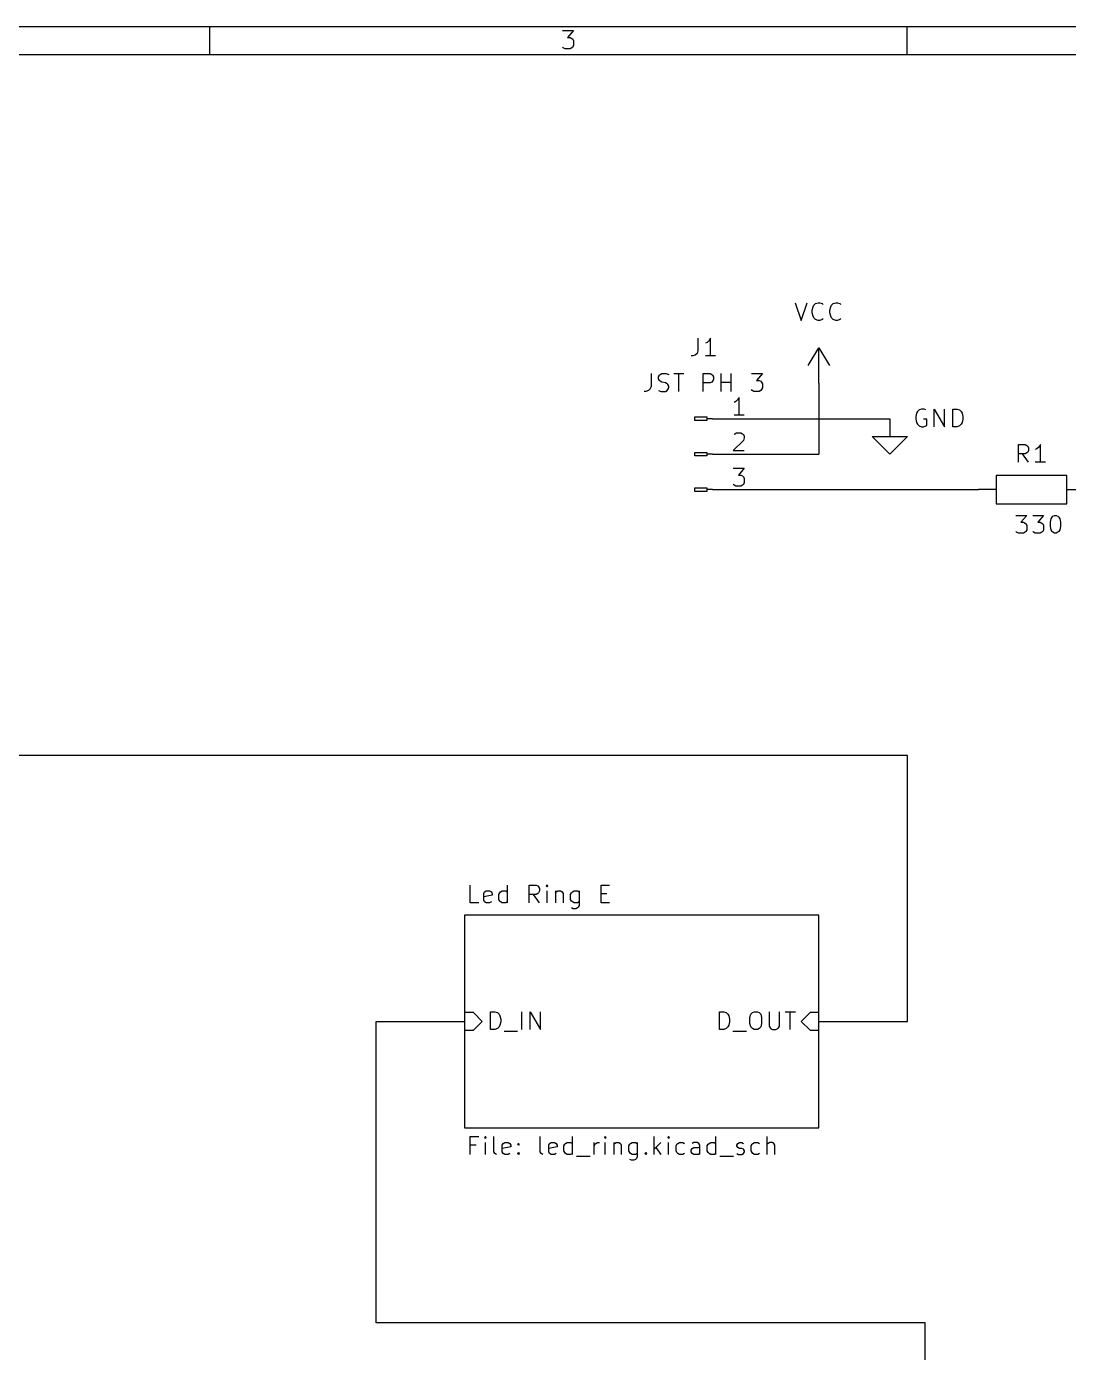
# Model space of a CAD drawing. Header units: millimetres. Extents: x 10 to 287, y -200 to -10.
# Drawn here: x 96.9 to 171.6, y -105 to -10 of the extents above; entities that cross this region are included whole.
import ezdxf

# ---------------------------------------------------------------- set-up
doc = ezdxf.new("R2010")
doc.units = ezdxf.units.MM
for name, color, linetype in [('GREENSIXTYFIVE', 129, 'CONTINUOUS'), ('LIGHTGREEN', 92, 'CONTINUOUS'), ('LIGHTRED', 12, 'CONTINUOUS'), ('RED', 14, 'CONTINUOUS'), ('YELLOWTHREE', 44, 'CONTINUOUS')]:
    doc.layers.add(name, color=color, linetype=linetype)

msp = doc.modelspace()

# ---------------------------------------------------------------- linework, layer by layer
at = {"layer": 'GREENSIXTYFIVE', "linetype": 'CONTINUOUS'}
for p, q in [((151.9766, -29.7892), (152.3999, -31.0592)), ((152.3999, -31.0592), (152.8233, -29.7892)), ((153.1862, -30.3335), (153.2466, -30.0916)), ((153.1862, -30.5149), (153.1862, -30.3335)), ((153.2466, -30.0916), (153.3071, -29.9707)), ((153.3071, -29.9707), (153.4281, -29.8497)), ((153.4281, -29.8497), (153.6095, -29.7892)), ((153.6095, -29.7892), (153.7304, -29.7892)), ((153.7304, -29.7892), (153.9119, -29.8497)), ((153.9119, -29.8497), (153.9723, -29.9102)), ((154.4562, -30.3335), (154.5166, -30.0916)), ((154.4562, -30.5149), (154.4562, -30.3335)), ((154.5166, -30.0916), (154.5771, -29.9707)), ((154.5771, -29.9707), (154.6981, -29.8497)), ((154.6981, -29.8497), (154.8795, -29.7892)), ((154.8795, -29.7892), (155.0004, -29.7892)), ((155.0004, -29.7892), (155.1819, -29.8497)), ((155.1819, -29.8497), (155.2423, -29.9102)), ((153.2466, -30.7568), (153.1862, -30.5149)), ((153.3071, -30.8778), (153.2466, -30.7568)), ((153.4281, -30.9988), (153.3071, -30.8778)), ((153.6095, -31.0592), (153.4281, -30.9988)), ((153.7304, -31.0592), (153.6095, -31.0592)), ((153.9119, -30.9988), (153.7304, -31.0592)), ((153.9723, -30.9383), (153.9119, -30.9988)), ((154.5166, -30.7568), (154.4562, -30.5149)), ((154.5771, -30.8778), (154.5166, -30.7568)), ((154.6981, -30.9988), (154.5771, -30.8778)), ((154.8795, -31.0592), (154.6981, -30.9988)), ((155.0004, -31.0592), (154.8795, -31.0592)), ((155.1819, -30.9988), (155.0004, -31.0592)), ((155.2423, -30.9383), (155.1819, -30.9988)), ((144.9917, -33.2364), (144.9312, -33.4178)), ((144.9917, -32.3292), (144.9917, -33.2364)), ((145.6569, -32.6316), (145.536, -32.6921)), ((145.7779, -32.5107), (145.6569, -32.6316)), ((145.8988, -32.3292), (145.7779, -32.5107)), ((145.8988, -33.5992), (145.8988, -32.3292)), ((144.6288, -33.5992), (144.5079, -33.5992)), ((144.8103, -33.5388), (144.6288, -33.5992)), ((144.9312, -33.4178), (144.8103, -33.5388)), ((146.2617, -33.5992), (145.536, -33.5992)), ((141.6353, -34.8692), (141.6353, -35.7764)), ((142.1796, -35.1111), (142.24, -34.9902)), ((142.1796, -35.2321), (142.1796, -35.1111)), ((142.24, -34.9902), (142.3005, -34.9297)), ((142.3005, -34.9297), (142.4215, -34.8692)), ((142.4215, -34.8692), (142.7238, -34.8692)), ((142.7238, -34.8692), (142.9053, -34.9297)), ((143.2681, -34.8692), (143.9938, -34.8692)), ((143.631, -36.1392), (143.631, -34.8692)), ((145.3847, -36.1392), (145.3847, -34.8692)), ((145.3847, -34.8692), (145.8685, -34.8692)), ((145.8685, -34.8692), (145.9895, -34.9297)), ((145.9895, -34.9297), (146.05, -34.9902)), ((146.05, -34.9902), (146.1104, -35.1111)), ((146.1104, -35.1111), (146.1104, -35.2926)), ((146.6547, -36.1392), (146.6547, -34.8692)), ((147.3804, -36.1392), (147.3804, -34.8692)), ((148.8319, -34.8692), (149.6181, -34.8692)), ((149.6181, -34.8692), (149.1947, -35.353)), ((141.4539, -36.0788), (141.2724, -36.1392)), ((141.5748, -35.9578), (141.4539, -36.0788)), ((141.6353, -35.7764), (141.5748, -35.9578)), ((142.24, -35.353), (142.1796, -35.2321)), ((142.1796, -36.0788), (142.361, -36.1392)), ((142.3005, -35.4135), (142.24, -35.353)), ((142.4215, -35.474), (142.3005, -35.4135)), ((142.6634, -35.5345), (142.4215, -35.474)), ((142.7843, -35.5949), (142.6634, -35.5345)), ((142.6634, -36.1392), (142.7843, -36.0788)), ((142.8448, -35.6554), (142.7843, -35.5949)), ((142.7843, -36.0788), (142.8448, -36.0183)), ((142.9053, -35.7764), (142.8448, -35.6554)), ((142.8448, -36.0183), (142.9053, -35.8973)), ((142.9053, -35.8973), (142.9053, -35.7764)), ((145.8685, -35.5345), (145.3847, -35.5345)), ((145.9895, -35.474), (145.8685, -35.5345)), ((146.05, -35.4135), (145.9895, -35.474)), ((146.1104, -35.2926), (146.05, -35.4135)), ((146.6547, -35.474), (147.3804, -35.474)), ((148.8924, -36.0788), (148.8319, -36.0183)), ((149.0133, -36.1392), (148.8924, -36.0788)), ((149.1947, -35.353), (149.3762, -35.353)), ((149.3762, -35.353), (149.4971, -35.4135)), ((149.4971, -36.0788), (149.3762, -36.1392)), ((149.4971, -35.4135), (149.5576, -35.474)), ((149.5576, -36.0183), (149.4971, -36.0788)), ((149.5576, -35.474), (149.6181, -35.5949)), ((149.6181, -35.8973), (149.5576, -36.0183)), ((149.6181, -35.5949), (149.6181, -35.8973)), ((141.2724, -36.1392), (141.1515, -36.1392)), ((142.361, -36.1392), (142.6634, -36.1392)), ((149.3762, -36.1392), (149.0133, -36.1392)), ((160.6731, -37.7116), (160.6127, -37.9535)), ((160.6127, -37.9535), (160.6127, -38.1349)), ((160.7336, -37.5907), (160.6731, -37.7116)), ((160.8546, -37.4697), (160.7336, -37.5907)), ((161.036, -37.4092), (160.8546, -37.4697)), ((161.2174, -37.4092), (161.036, -37.4092)), ((161.3384, -37.4697), (161.2174, -37.4092)), ((161.9431, -38.6792), (161.9431, -37.4092)), ((161.9431, -37.4092), (162.6688, -38.6792)), ((162.6688, -38.6792), (162.6688, -37.4092)), ((163.2736, -38.6792), (163.2736, -37.4092)), ((163.2736, -37.4092), (163.576, -37.4092)), ((163.576, -37.4092), (163.7574, -37.4697)), ((163.7574, -37.4697), (163.8784, -37.5907)), ((163.8784, -37.5907), (163.9389, -37.7116)), ((163.9389, -37.7116), (163.9993, -37.9535)), ((163.9993, -37.9535), (163.9993, -38.1349)), ((160.6127, -38.1349), (160.6731, -38.3768)), ((160.6731, -38.3768), (160.7336, -38.4978)), ((160.7336, -38.4978), (160.8546, -38.6188)), ((160.8546, -38.6188), (161.036, -38.6792)), ((161.036, -38.6792), (161.1569, -38.6792)), ((161.3988, -38.1349), (161.1569, -38.1349)), ((161.1569, -38.6792), (161.3384, -38.6188)), ((161.3384, -38.6188), (161.3988, -38.5583)), ((161.3988, -38.5583), (161.3988, -38.1349)), ((163.576, -38.6792), (163.2736, -38.6792)), ((163.7574, -38.6188), (163.576, -38.6792)), ((163.8784, -38.4978), (163.7574, -38.6188)), ((163.9389, -38.3768), (163.8784, -38.4978)), ((163.9993, -38.1349), (163.9389, -38.3768)), ((167.9725, -41.2191), (167.9725, -39.9491)), ((167.9725, -39.9491), (168.4563, -39.9491)), ((168.4563, -40.6144), (167.9725, -40.6144)), ((168.6982, -41.2191), (168.2749, -40.6144)), ((168.4563, -39.9491), (168.5773, -40.0096)), ((168.5773, -40.5539), (168.4563, -40.6144)), ((168.5773, -40.0096), (168.6378, -40.0701)), ((168.6378, -40.4934), (168.5773, -40.5539)), ((168.6378, -40.0701), (168.6982, -40.191)), ((168.6982, -40.3725), (168.6378, -40.4934)), ((168.6982, -40.191), (168.6982, -40.3725)), ((169.303, -40.2515), (169.1821, -40.312)), ((169.424, -40.1306), (169.303, -40.2515)), ((169.5449, -39.9491), (169.424, -40.1306)), ((169.5449, -41.2191), (169.5449, -39.9491)), ((169.9078, -41.2191), (169.1821, -41.2191)), ((167.7851, -45.0291), (168.5713, -45.0291)), ((168.5713, -45.0291), (168.1479, -45.5129)), ((168.1479, -45.5129), (168.3294, -45.5129)), ((168.3294, -45.5129), (168.4503, -45.5734)), ((168.4503, -45.5734), (168.5108, -45.6339)), ((168.9946, -45.0291), (169.7808, -45.0291)), ((169.7808, -45.0291), (169.3574, -45.5129)), ((169.3574, -45.5129), (169.5389, -45.5129)), ((169.5389, -45.5129), (169.6598, -45.5734)), ((169.6598, -45.5734), (169.7203, -45.6339)), ((170.2646, -45.5129), (170.325, -45.271)), ((170.2646, -45.8153), (170.2646, -45.5129)), ((170.325, -45.271), (170.3855, -45.1501)), ((170.3855, -45.1501), (170.446, -45.0896)), ((170.446, -45.0896), (170.5669, -45.0291)), ((170.5669, -45.0291), (170.6879, -45.0291)), ((170.6879, -45.0291), (170.8088, -45.0896)), ((170.8088, -45.0896), (170.8693, -45.1501)), ((170.8693, -45.1501), (170.9298, -45.271)), ((170.9298, -45.271), (170.9903, -45.5129)), ((170.9903, -45.5129), (170.9903, -45.8153)), ((167.8456, -46.2387), (167.7851, -46.1782)), ((167.9665, -46.2991), (167.8456, -46.2387)), ((168.3294, -46.2991), (167.9665, -46.2991)), ((168.4503, -46.2387), (168.3294, -46.2991)), ((168.5108, -46.1782), (168.4503, -46.2387)), ((168.5108, -45.6339), (168.5713, -45.7548)), ((168.5713, -46.0572), (168.5108, -46.1782)), ((168.5713, -45.7548), (168.5713, -46.0572)), ((169.0551, -46.2387), (168.9946, -46.1782)), ((169.176, -46.2991), (169.0551, -46.2387)), ((169.5389, -46.2991), (169.176, -46.2991)), ((169.6598, -46.2387), (169.5389, -46.2991)), ((169.7203, -46.1782), (169.6598, -46.2387)), ((169.7203, -45.6339), (169.7808, -45.7548)), ((169.7808, -46.0572), (169.7203, -46.1782)), ((169.7808, -45.7548), (169.7808, -46.0572)), ((170.325, -46.0572), (170.2646, -45.8153)), ((170.3855, -46.1782), (170.325, -46.0572)), ((170.446, -46.2387), (170.3855, -46.1782)), ((170.5669, -46.2991), (170.446, -46.2387)), ((170.6879, -46.2991), (170.5669, -46.2991)), ((170.8088, -46.2387), (170.6879, -46.2991)), ((170.8693, -46.1782), (170.8088, -46.2387)), ((170.9298, -46.0572), (170.8693, -46.1782)), ((170.9903, -45.8153), (170.9298, -46.0572)), ((128.6767, -72.7846), (128.6767, -71.5146)), ((129.6444, -72.1194), (129.7048, -71.9984)), ((129.6444, -72.6032), (129.6444, -72.1194)), ((129.7048, -71.9984), (129.8258, -71.938)), ((129.8258, -71.938), (130.0677, -71.938)), ((130.0677, -71.938), (130.1886, -71.9984)), ((130.1886, -71.9984), (130.2491, -72.1194)), ((130.2491, -72.1194), (130.2491, -72.2403)), ((130.733, -72.1799), (130.7934, -72.0589)), ((130.733, -72.5427), (130.733, -72.1799)), ((130.7934, -72.0589), (130.8539, -71.9984)), ((130.8539, -71.9984), (130.9749, -71.938)), ((130.9749, -71.938), (131.2168, -71.938)), ((131.2168, -71.938), (131.3377, -71.9984)), ((131.3377, -72.7846), (131.3377, -71.5146)), ((132.91, -72.7846), (132.91, -71.5146)), ((132.91, -71.5146), (133.3938, -71.5146)), ((133.3938, -72.1799), (132.91, -72.1799)), ((133.6357, -72.7846), (133.2124, -72.1799)), ((133.3938, -71.5146), (133.5148, -71.5751)), ((133.5148, -72.1194), (133.3938, -72.1799)), ((133.5148, -71.5751), (133.5753, -71.6356)), ((133.5753, -72.0589), (133.5148, -72.1194)), ((133.5753, -71.6356), (133.6357, -71.7565)), ((133.6357, -71.938), (133.5753, -72.0589)), ((133.6357, -71.7565), (133.6357, -71.938)), ((134.18, -71.5146), (134.1196, -71.5751)), ((134.1196, -71.5751), (134.18, -71.6356)), ((134.2405, -71.5751), (134.18, -71.5146)), ((134.18, -71.5146), (134.18, -71.6356)), ((134.18, -71.6356), (134.2405, -71.5751)), ((134.18, -72.7846), (134.18, -71.938)), ((134.7848, -71.938), (134.7848, -72.7846)), ((134.7848, -72.0589), (134.8453, -71.9984)), ((134.8453, -71.9984), (134.9663, -71.938)), ((134.9663, -71.938), (135.1477, -71.938)), ((135.1477, -71.938), (135.2686, -71.9984)), ((135.2686, -71.9984), (135.3291, -72.1194)), ((135.3291, -72.1194), (135.3291, -72.7846)), ((135.8734, -72.1799), (135.9338, -72.0589)), ((135.8734, -72.5427), (135.8734, -72.1799)), ((135.9338, -72.0589), (135.9943, -71.9984)), ((135.9943, -71.9984), (136.1153, -71.938)), ((136.1153, -71.938), (136.3572, -71.938)), ((136.3572, -71.938), (136.4781, -71.9984)), ((136.4781, -71.938), (136.4781, -72.9661)), ((138.0504, -72.7846), (138.0504, -71.5146)), ((138.0504, -71.5146), (138.6552, -71.5146)), ((138.0504, -72.1194), (138.4738, -72.1194)), ((129.2815, -72.7846), (128.6767, -72.7846)), ((130.2491, -72.2403), (129.6444, -72.3613)), ((129.7048, -72.7242), (129.6444, -72.6032)), ((129.8258, -72.7846), (129.7048, -72.7242)), ((130.0677, -72.7846), (129.8258, -72.7846)), ((130.1886, -72.7242), (130.0677, -72.7846)), ((130.7934, -72.6637), (130.733, -72.5427)), ((130.8539, -72.7242), (130.7934, -72.6637)), ((130.9749, -72.7846), (130.8539, -72.7242)), ((131.2168, -72.7846), (130.9749, -72.7846)), ((131.3377, -72.7242), (131.2168, -72.7846)), ((135.9338, -72.6637), (135.8734, -72.5427)), ((135.9943, -72.7242), (135.9338, -72.6637)), ((136.0548, -73.208), (135.9338, -73.1475)), ((136.1153, -72.7846), (135.9943, -72.7242)), ((136.3572, -72.7846), (136.1153, -72.7846)), ((136.3572, -73.1475), (136.2362, -73.208)), ((136.4781, -72.7242), (136.3572, -72.7846)), ((136.4176, -73.087), (136.3572, -73.1475)), ((136.4781, -72.9661), (136.4176, -73.087)), ((138.6552, -72.7846), (138.0504, -72.7846)), ((136.2362, -73.208), (136.0548, -73.208)), ((128.905, -80.645), (128.27, -80.645)), ((128.27, -80.645), (128.27, -81.915)), ((129.54, -81.28), (128.905, -80.645)), ((130.1372, -81.8592), (130.1372, -80.5892)), ((130.1372, -80.5892), (130.4396, -80.5892)), ((130.4396, -80.5892), (130.621, -80.6497)), ((130.621, -80.6497), (130.742, -80.7707)), ((132.3748, -81.8592), (132.3748, -80.5892)), ((132.9796, -81.8592), (132.9796, -80.5892)), ((132.9796, -80.5892), (133.7053, -81.8592)), ((133.7053, -81.8592), (133.7053, -80.5892)), ((146.5412, -81.8592), (146.5412, -80.5892)), ((146.5412, -80.5892), (146.8436, -80.5892)), ((146.8436, -80.5892), (147.025, -80.6497)), ((147.025, -80.6497), (147.146, -80.7707)), ((148.7788, -80.7707), (148.8998, -80.6497)), ((148.8998, -80.6497), (149.0207, -80.5892)), ((149.0207, -80.5892), (149.2626, -80.5892)), ((149.2626, -80.5892), (149.3836, -80.6497)), ((149.3836, -80.6497), (149.5045, -80.7707)), ((150.1093, -80.5892), (150.1093, -81.6173)), ((150.835, -81.6173), (150.835, -80.5892)), ((151.2584, -80.5892), (151.9841, -80.5892)), ((151.6213, -81.8592), (151.6213, -80.5892)), ((153.035, -80.645), (152.4, -81.28)), ((153.67, -80.645), (153.035, -80.645)), ((153.67, -81.915), (153.67, -80.645)), ((128.905, -81.915), (129.54, -81.28)), ((130.742, -81.6778), (130.621, -81.7988)), ((130.742, -80.7707), (130.8025, -80.8916)), ((130.8025, -81.5568), (130.742, -81.6778)), ((130.8025, -80.8916), (130.8629, -81.1335)), ((130.8629, -81.3149), (130.8025, -81.5568)), ((130.8629, -81.1335), (130.8629, -81.3149)), ((147.146, -81.6778), (147.025, -81.7988)), ((147.146, -80.7707), (147.2065, -80.8916)), ((147.2065, -81.5568), (147.146, -81.6778)), ((147.2065, -80.8916), (147.2669, -81.1335)), ((147.2669, -81.3149), (147.2065, -81.5568)), ((147.2669, -81.1335), (147.2669, -81.3149)), ((148.7184, -81.0126), (148.7788, -80.7707)), ((148.7184, -81.4359), (148.7184, -81.0126)), ((148.7788, -81.6778), (148.7184, -81.4359)), ((148.8998, -81.7988), (148.7788, -81.6778)), ((149.5045, -81.6778), (149.3836, -81.7988)), ((149.5045, -80.7707), (149.565, -81.0126)), ((149.565, -81.4359), (149.5045, -81.6778)), ((149.565, -81.0126), (149.565, -81.4359)), ((150.1093, -81.6173), (150.1698, -81.7383)), ((150.7746, -81.7383), (150.835, -81.6173)), ((152.4, -81.28), (153.035, -81.915)), ((128.27, -81.915), (128.905, -81.915)), ((130.4396, -81.8592), (130.1372, -81.8592)), ((130.621, -81.7988), (130.4396, -81.8592)), ((131.1049, -81.9802), (132.0725, -81.9802)), ((146.8436, -81.8592), (146.5412, -81.8592)), ((147.025, -81.7988), (146.8436, -81.8592)), ((147.5089, -81.9802), (148.4765, -81.9802)), ((149.0207, -81.8592), (148.8998, -81.7988)), ((149.2626, -81.8592), (149.0207, -81.8592)), ((149.3836, -81.7988), (149.2626, -81.8592)), ((150.1698, -81.7383), (150.2303, -81.7988)), ((150.2303, -81.7988), (150.3512, -81.8592)), ((150.3512, -81.8592), (150.5931, -81.8592)), ((150.5931, -81.8592), (150.7141, -81.7988)), ((150.7141, -81.7988), (150.7746, -81.7383)), ((153.035, -81.915), (153.67, -81.915))]:
    msp.add_line(p, q, dxfattribs=at)
at = {"layer": 'LIGHTGREEN', "linetype": 'CONTINUOUS'}
for p, q in [((153.67, -35.56), (153.67, -40.64)), ((149.86, -38.1), (158.75, -38.1)), ((149.86, -40.64), (153.67, -40.64)), ((149.86, -43.18), (165.1, -43.18)), ((160.02, -62.23), (62.23, -62.23)), ((160.02, -81.28), (160.02, -62.23)), ((121.92, -102.87), (121.92, -81.28)), ((121.92, -81.28), (128.27, -81.28)), ((153.67, -81.28), (160.02, -81.28)), ((161.29, -102.87), (121.92, -102.87)), ((161.29, -127), (161.29, -102.87))]:
    msp.add_line(p, q, dxfattribs=at)
at = {"layer": 'LIGHTRED', "linetype": 'CONTINUOUS'}
for p, q in [((147.7131, -36.8753), (147.5922, -36.9358)), ((147.8341, -36.7544), (147.7131, -36.8753)), ((147.955, -36.5729), (147.8341, -36.7544)), ((147.955, -37.8429), (147.955, -36.5729)), ((148.3179, -37.8429), (147.5922, -37.8429)), ((148.2574, -39.6572), (147.5317, -40.3829)), ((147.5922, -39.2339), (147.6526, -39.1734)), ((147.6526, -39.1734), (147.7736, -39.1129)), ((147.7736, -39.1129), (148.076, -39.1129)), ((148.076, -39.1129), (148.1969, -39.1734)), ((148.1969, -39.1734), (148.2574, -39.2339)), ((148.2574, -39.2339), (148.3179, -39.3548)), ((148.3179, -39.4758), (148.2574, -39.6572)), ((148.3179, -39.3548), (148.3179, -39.4758)), ((147.5317, -40.3829), (148.3179, -40.3829)), ((147.5317, -41.6529), (148.3179, -41.6529)), ((148.3179, -41.6529), (147.8945, -42.1367)), ((147.8945, -42.1367), (148.076, -42.1367)), ((148.076, -42.1367), (148.1969, -42.1972)), ((148.1969, -42.1972), (148.2574, -42.2577)), ((148.2574, -42.2577), (148.3179, -42.3786)), ((148.3179, -42.681), (148.2574, -42.802)), ((148.3179, -42.3786), (148.3179, -42.681)), ((147.5922, -42.8625), (147.5317, -42.802)), ((147.7131, -42.9229), (147.5922, -42.8625)), ((148.076, -42.9229), (147.7131, -42.9229)), ((148.1969, -42.8625), (148.076, -42.9229)), ((148.2574, -42.802), (148.1969, -42.8625))]:
    msp.add_line(p, q, dxfattribs=at)
at = {"layer": 'RED', "linetype": 'CONTINUOUS'}
for p, q in [((10, -10), (287.0022, -10)), ((110, -12), (110, -10)), ((135.2843, -10.2937), (136.089, -10.2937)), ((136.089, -10.2937), (135.6557, -10.7889)), ((160, -12), (160, -10)), ((135.6557, -10.7889), (135.8414, -10.7889)), ((135.8414, -10.7889), (135.9652, -10.8508)), ((135.9652, -10.8508), (136.0271, -10.9127)), ((136.0271, -10.9127), (136.089, -11.0365)), ((136.089, -11.346), (136.0271, -11.4698)), ((136.089, -11.0365), (136.089, -11.346)), ((12, -12), (285.0022, -12)), ((135.3462, -11.5318), (135.2843, -11.4698)), ((135.47, -11.5937), (135.3462, -11.5318)), ((135.8414, -11.5937), (135.47, -11.5937)), ((135.9652, -11.5318), (135.8414, -11.5937)), ((136.0271, -11.4698), (135.9652, -11.5318)), ((152.908, -34.29), (153.67, -33.02)), ((153.67, -33.02), (154.432, -34.29)), ((153.67, -35.56), (153.67, -33.02)), ((144.78, -38.227), (144.78, -37.973)), ((144.78, -37.973), (145.6436, -37.973)), ((145.6436, -37.973), (145.6436, -38.227)), ((145.6436, -38.227), (144.78, -38.227)), ((146.05, -38.1), (145.6436, -38.1)), ((146.05, -38.1), (149.86, -38.1)), ((158.75, -38.1), (158.75, -39.37)), ((158.75, -40.64), (157.48, -39.37)), ((157.48, -39.37), (158.75, -39.37)), ((158.75, -39.37), (160.02, -39.37)), ((160.02, -39.37), (158.75, -40.64)), ((144.78, -40.767), (144.78, -40.513)), ((144.78, -40.513), (145.6436, -40.513)), ((145.6436, -40.767), (144.78, -40.767)), ((145.6436, -40.513), (145.6436, -40.767)), ((146.05, -40.64), (145.6436, -40.64)), ((146.05, -40.64), (149.86, -40.64)), ((171.45, -42.164), (166.37, -42.164)), ((166.37, -42.164), (166.37, -44.196)), ((171.45, -44.196), (171.45, -42.164)), ((144.78, -43.307), (144.78, -43.053)), ((144.78, -43.053), (145.6436, -43.053)), ((145.6436, -43.307), (144.78, -43.307)), ((145.6436, -43.053), (145.6436, -43.307)), ((146.05, -43.18), (145.6436, -43.18)), ((146.05, -43.18), (149.86, -43.18)), ((166.37, -43.18), (165.1, -43.18)), ((171.45, -43.18), (172.72, -43.18)), ((166.37, -44.196), (171.45, -44.196)), ((128.27, -73.66), (128.27, -88.9)), ((153.67, -73.66), (128.27, -73.66)), ((128.27, -73.66), (128.27, -88.9)), ((153.67, -73.66), (128.27, -73.66)), ((153.67, -88.9), (153.67, -73.66)), ((153.67, -88.9), (153.67, -73.66)), ((128.27, -88.9), (153.67, -88.9)), ((128.27, -88.9), (153.67, -88.9))]:
    msp.add_line(p, q, dxfattribs=at)
at = {"layer": 'YELLOWTHREE', "linetype": 'CONTINUOUS'}
for p, q in [((128.6767, -90.8067), (128.6767, -89.5367)), ((128.6767, -89.5367), (129.2815, -89.5367)), ((129.1001, -90.1415), (128.6767, -90.1415)), ((129.7653, -89.5367), (129.7049, -89.5972)), ((129.7049, -89.5972), (129.7653, -89.6577)), ((129.8258, -89.5972), (129.7653, -89.5367)), ((129.7653, -89.5367), (129.7653, -89.6577)), ((129.7653, -89.6577), (129.8258, -89.5972)), ((129.7653, -90.8067), (129.7653, -89.9601)), ((130.3701, -90.6253), (130.3701, -89.5367)), ((130.9749, -90.1415), (131.0353, -90.0205)), ((130.9749, -90.6253), (130.9749, -90.1415)), ((131.0353, -90.0205), (131.1563, -89.9601)), ((131.1563, -89.9601), (131.3982, -89.9601)), ((131.3982, -89.9601), (131.5191, -90.0205)), ((131.5191, -90.0205), (131.5796, -90.1415)), ((131.5796, -90.1415), (131.5796, -90.2624)), ((132.0635, -90.081), (132.1239, -90.0205)), ((132.1239, -90.1415), (132.0635, -90.081)), ((132.1239, -90.0205), (132.1844, -90.081)), ((132.1239, -90.0205), (132.1239, -90.1415)), ((132.1844, -90.081), (132.1239, -90.1415)), ((133.6963, -90.6253), (133.6963, -89.5367)), ((134.3011, -90.1415), (134.3615, -90.0205)), ((134.3011, -90.6253), (134.3011, -90.1415)), ((134.3615, -90.0205), (134.4825, -89.9601)), ((134.4825, -89.9601), (134.7244, -89.9601)), ((134.7244, -89.9601), (134.8453, -90.0205)), ((134.8453, -90.0205), (134.9058, -90.1415)), ((134.9058, -90.1415), (134.9058, -90.2624)), ((135.3897, -90.202), (135.4501, -90.081)), ((135.3897, -90.5648), (135.3897, -90.202)), ((135.4501, -90.081), (135.5106, -90.0205)), ((135.5106, -90.0205), (135.6316, -89.9601)), ((135.6316, -89.9601), (135.8735, -89.9601)), ((135.8735, -89.9601), (135.9944, -90.0205)), ((135.9944, -90.8067), (135.9944, -89.5367)), ((137.5667, -90.8067), (137.5667, -89.9601)), ((137.5667, -90.202), (137.6272, -90.081)), ((137.6272, -90.081), (137.6877, -90.0205)), ((137.6877, -90.0205), (137.8086, -89.9601)), ((137.8086, -89.9601), (137.9296, -89.9601)), ((138.3529, -89.5367), (138.2925, -89.5972)), ((138.2925, -89.5972), (138.3529, -89.6577)), ((138.4134, -89.5972), (138.3529, -89.5367)), ((138.3529, -89.5367), (138.3529, -89.6577)), ((138.3529, -89.6577), (138.4134, -89.5972)), ((138.3529, -90.8067), (138.3529, -89.9601)), ((138.9577, -89.9601), (138.9577, -90.8067)), ((138.9577, -90.081), (139.0182, -90.0205)), ((139.0182, -90.0205), (139.1392, -89.9601)), ((139.1392, -89.9601), (139.3206, -89.9601)), ((139.3206, -89.9601), (139.4415, -90.0205)), ((139.4415, -90.0205), (139.502, -90.1415)), ((139.502, -90.1415), (139.502, -90.8067)), ((140.0463, -90.202), (140.1067, -90.081)), ((140.0463, -90.5648), (140.0463, -90.202)), ((140.1067, -90.081), (140.1672, -90.0205)), ((140.1672, -90.0205), (140.2882, -89.9601)), ((140.2882, -89.9601), (140.5301, -89.9601)), ((140.5301, -89.9601), (140.651, -90.0205)), ((140.651, -89.9601), (140.651, -90.9882)), ((141.8605, -90.8067), (141.8605, -89.5367)), ((142.3443, -89.9601), (141.8605, -90.4439)), ((142.8886, -89.5367), (142.8282, -89.5972)), ((142.8282, -89.5972), (142.8886, -89.6577)), ((142.9491, -89.5972), (142.8886, -89.5367)), ((142.8886, -89.5367), (142.8886, -89.6577)), ((142.8886, -89.6577), (142.9491, -89.5972)), ((142.8886, -90.8067), (142.8886, -89.9601)), ((143.433, -90.202), (143.4934, -90.081)), ((143.433, -90.5648), (143.433, -90.202)), ((143.4934, -90.081), (143.5539, -90.0205)), ((143.5539, -90.0205), (143.6749, -89.9601)), ((143.6749, -89.9601), (143.9168, -89.9601)), ((143.9168, -89.9601), (144.0377, -90.0205)), ((144.703, -89.9601), (144.582, -90.0205)), ((144.9449, -89.9601), (144.703, -89.9601)), ((145.0658, -90.0205), (144.9449, -89.9601)), ((145.1263, -90.1415), (145.0658, -90.0205)), ((145.1263, -90.8067), (145.1263, -90.1415)), ((145.6706, -90.202), (145.731, -90.081)), ((145.6706, -90.5648), (145.6706, -90.202)), ((145.731, -90.081), (145.7915, -90.0205)), ((145.7915, -90.0205), (145.9125, -89.9601)), ((145.9125, -89.9601), (146.1544, -89.9601)), ((146.1544, -89.9601), (146.2753, -90.0205)), ((146.2753, -90.8067), (146.2753, -89.5367)), ((147.7872, -90.1415), (147.8476, -90.0205)), ((147.7872, -90.202), (147.7872, -90.1415)), ((147.8476, -90.3229), (147.7872, -90.202)), ((147.8476, -90.0205), (147.9686, -89.9601)), ((147.9686, -89.9601), (148.15, -89.9601)), ((148.15, -89.9601), (148.271, -90.0205)), ((148.8153, -90.202), (148.8757, -90.081)), ((148.8153, -90.5648), (148.8153, -90.202)), ((148.8757, -90.081), (148.9362, -90.0205)), ((148.9362, -90.0205), (149.0572, -89.9601)), ((149.0572, -89.9601), (149.2991, -89.9601)), ((149.2991, -89.9601), (149.42, -90.0205)), ((149.9643, -90.8067), (149.9643, -89.5367)), ((150.0248, -90.0205), (149.9643, -90.081)), ((150.1458, -89.9601), (150.0248, -90.0205)), ((150.3272, -89.9601), (150.1458, -89.9601)), ((150.4481, -90.0205), (150.3272, -89.9601)), ((150.5086, -90.1415), (150.4481, -90.0205)), ((150.5086, -90.8067), (150.5086, -90.1415)), ((130.4306, -90.7463), (130.3701, -90.6253)), ((130.5516, -90.8067), (130.4306, -90.7463)), ((131.5796, -90.2624), (130.9749, -90.3834)), ((131.0353, -90.7463), (130.9749, -90.6253)), ((131.1563, -90.8067), (131.0353, -90.7463)), ((131.3982, -90.8067), (131.1563, -90.8067)), ((131.5191, -90.7463), (131.3982, -90.8067)), ((132.0635, -90.7463), (132.1239, -90.6858)), ((132.1239, -90.8067), (132.0635, -90.7463)), ((132.1239, -90.6858), (132.1844, -90.7463)), ((132.1239, -90.6858), (132.1239, -90.8067)), ((132.1844, -90.7463), (132.1239, -90.8067)), ((133.7568, -90.7463), (133.6963, -90.6253)), ((133.8778, -90.8067), (133.7568, -90.7463)), ((134.9058, -90.2624), (134.3011, -90.3834)), ((134.3615, -90.7463), (134.3011, -90.6253)), ((134.4825, -90.8067), (134.3615, -90.7463)), ((134.7244, -90.8067), (134.4825, -90.8067)), ((134.8453, -90.7463), (134.7244, -90.8067)), ((135.4501, -90.6858), (135.3897, -90.5648)), ((135.5106, -90.7463), (135.4501, -90.6858)), ((135.6316, -90.8067), (135.5106, -90.7463)), ((135.8735, -90.8067), (135.6316, -90.8067)), ((135.9944, -90.7463), (135.8735, -90.8067)), ((136.2968, -90.9277), (137.2644, -90.9277)), ((140.1067, -90.6858), (140.0463, -90.5648)), ((140.1672, -90.7463), (140.1067, -90.6858)), ((140.2277, -91.2301), (140.1067, -91.1696)), ((140.2882, -90.8067), (140.1672, -90.7463)), ((140.5301, -90.8067), (140.2882, -90.8067)), ((140.5301, -91.1696), (140.4091, -91.2301)), ((140.651, -90.7463), (140.5301, -90.8067)), ((140.5905, -91.1091), (140.5301, -91.1696)), ((140.651, -90.9882), (140.5905, -91.1091)), ((141.1953, -90.7463), (141.2557, -90.6858)), ((141.2557, -90.8067), (141.1953, -90.7463)), ((141.2557, -90.6858), (141.3162, -90.7463)), ((141.2557, -90.6858), (141.2557, -90.8067)), ((141.3162, -90.7463), (141.2557, -90.8067)), ((141.9815, -90.3229), (142.3443, -90.8067)), ((143.4934, -90.6858), (143.433, -90.5648)), ((143.5539, -90.7463), (143.4934, -90.6858)), ((143.6749, -90.8067), (143.5539, -90.7463)), ((143.9168, -90.8067), (143.6749, -90.8067)), ((144.0377, -90.7463), (143.9168, -90.8067)), ((144.5216, -90.5043), (144.582, -90.3834)), ((144.5216, -90.6253), (144.5216, -90.5043)), ((144.582, -90.7463), (144.5216, -90.6253)), ((144.582, -90.3834), (144.703, -90.3229)), ((144.703, -90.8067), (144.582, -90.7463)), ((144.703, -90.3229), (145.0054, -90.3229)), ((145.0054, -90.8067), (144.703, -90.8067)), ((145.0054, -90.3229), (145.1263, -90.2624)), ((145.1263, -90.7463), (145.0054, -90.8067)), ((145.731, -90.6858), (145.6706, -90.5648)), ((145.7915, -90.7463), (145.731, -90.6858)), ((145.9125, -90.8067), (145.7915, -90.7463)), ((146.1544, -90.8067), (145.9125, -90.8067)), ((146.2753, -90.7463), (146.1544, -90.8067)), ((146.5777, -90.9277), (147.5453, -90.9277)), ((147.7872, -90.7463), (147.9081, -90.8067)), ((147.9686, -90.3834), (147.8476, -90.3229)), ((147.9081, -90.8067), (148.15, -90.8067)), ((148.15, -90.3834), (147.9686, -90.3834)), ((148.271, -90.4439), (148.15, -90.3834)), ((148.15, -90.8067), (148.271, -90.7463)), ((148.3314, -90.5648), (148.271, -90.4439)), ((148.271, -90.7463), (148.3314, -90.6253)), ((148.3314, -90.6253), (148.3314, -90.5648)), ((148.8757, -90.6858), (148.8153, -90.5648)), ((148.9362, -90.7463), (148.8757, -90.6858)), ((149.0572, -90.8067), (148.9362, -90.7463)), ((149.2991, -90.8067), (149.0572, -90.8067)), ((149.42, -90.7463), (149.2991, -90.8067)), ((140.4091, -91.2301), (140.2277, -91.2301))]:
    msp.add_line(p, q, dxfattribs=at)

doc.saveas('drawing.dxf')
